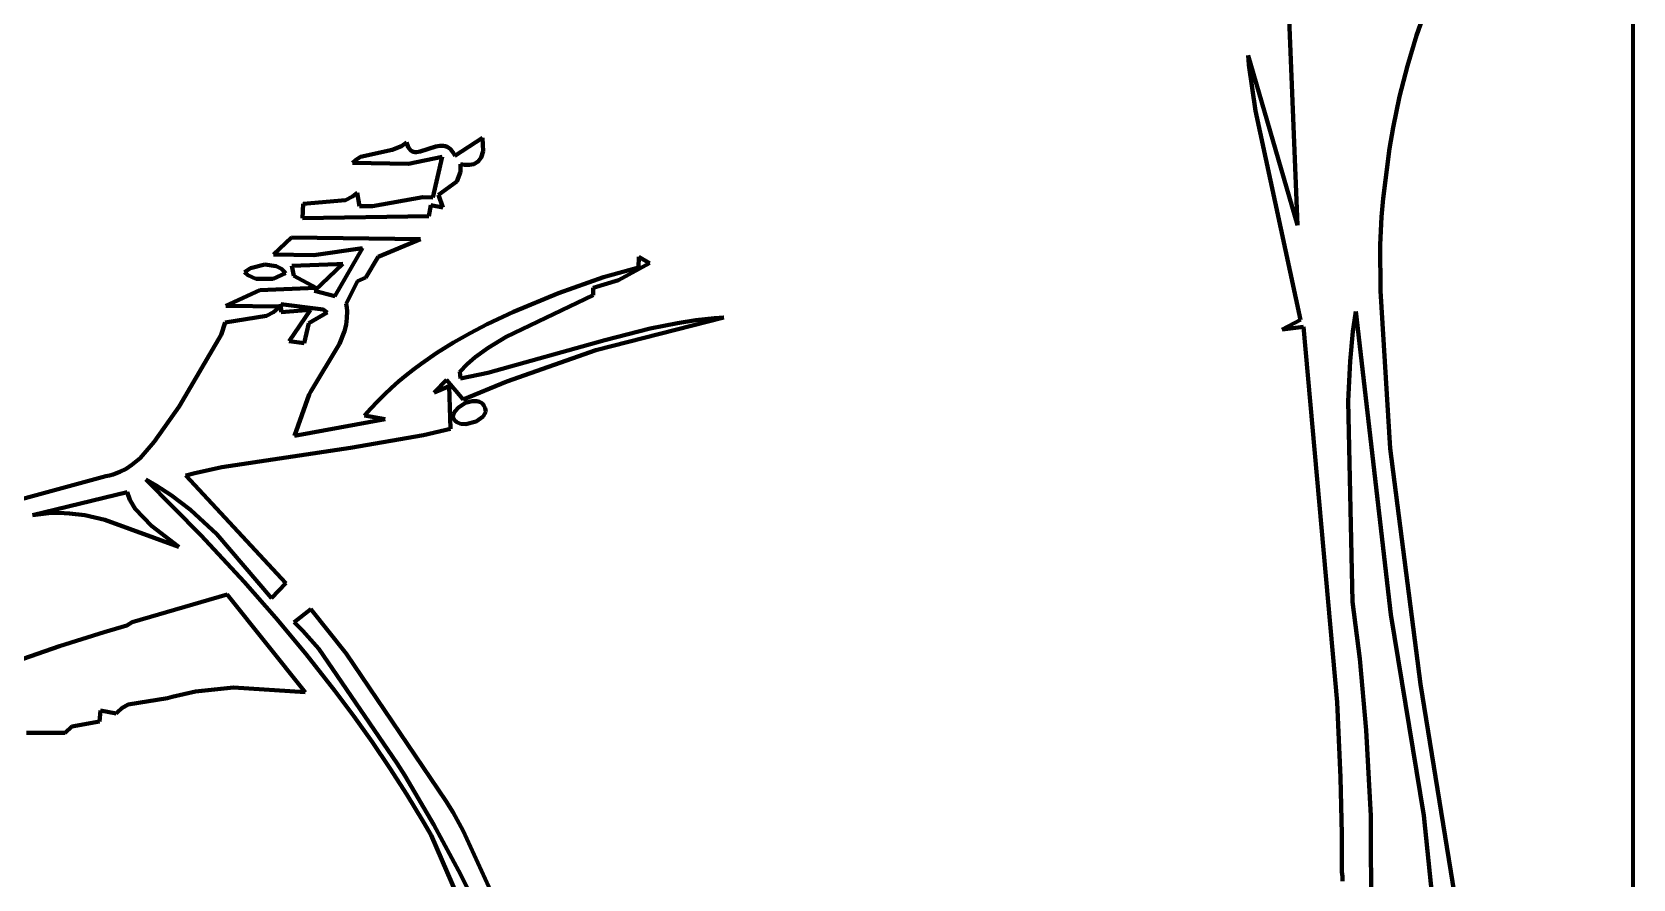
# Model space of a CAD drawing. Header units: millimetres. Extents: x 0 to 11, y 0 to 14.1.
# Drawn here: x 8.805 to 10.958, y 3.101 to 4.24 of the extents above; entities that cross this region are included whole.
import ezdxf

# ---------------------------------------------------------------- set-up
doc = ezdxf.new("R2010")
doc.units = ezdxf.units.MM
doc.layers.add('color#010101ff', color=7, linetype='CONTINUOUS', lineweight=100)
doc.layers.add('color#fefefeff', color=7, linetype='CONTINUOUS', lineweight=100)

msp = doc.modelspace()

# ---------------------------------------------------------------- linework, layer by layer
at = {"layer": 'color#010101ff'}
for p, q in [((10.5073, 3.9806), (10.4944, 4.2917)), ((10.6858, 4.2896), (10.6672, 4.2359)), ((10.6672, 4.2359), (10.655, 4.195)), ((10.4419, 4.1963), (10.4406, 4.2087)), ((10.4406, 4.2087), (10.5073, 3.9806)), ((10.4506, 4.1344), (10.4419, 4.1963)), ((10.655, 4.195), (10.6445, 4.1537)), ((10.5112, 3.8532), (10.4506, 4.1344)), ((10.6445, 4.1537), (10.6357, 4.1119)), ((9.3022, 4.087), (9.309, 4.0918)), ((9.309, 4.0918), (9.3101, 4.0884)), ((9.3737, 4.074), (9.4109, 4.0982)), ((9.4109, 4.0982), (9.4119, 4.0804)), ((10.6357, 4.1119), (10.631, 4.0839)), ((9.2404, 4.0683), (9.2472, 4.0726)), ((9.2472, 4.0726), (9.2895, 4.0821)), ((9.2895, 4.0821), (9.3022, 4.087)), ((9.3101, 4.0884), (9.3113, 4.0855)), ((9.3113, 4.0855), (9.3128, 4.0833)), ((9.3568, 4.0724), (9.3117, 4.0631)), ((9.3128, 4.0833), (9.3144, 4.0815)), ((9.3144, 4.0815), (9.3162, 4.0803)), ((9.3162, 4.0803), (9.3181, 4.0794)), ((9.3181, 4.0794), (9.3202, 4.079)), ((9.3202, 4.079), (9.3224, 4.0789)), ((9.3224, 4.0789), (9.3271, 4.0796)), ((9.3271, 4.0796), (9.3482, 4.0866)), ((9.3444, 4.0177), (9.3568, 4.0724)), ((9.3482, 4.0866), (9.3535, 4.0876)), ((9.3535, 4.0876), (9.3587, 4.0876)), ((9.3587, 4.0876), (9.3611, 4.0871)), ((9.3611, 4.0871), (9.3635, 4.0862)), ((9.3635, 4.0862), (9.3658, 4.0848)), ((9.3658, 4.0848), (9.368, 4.083)), ((9.368, 4.083), (9.37, 4.0806)), ((9.37, 4.0806), (9.3719, 4.0776)), ((9.3719, 4.0776), (9.3737, 4.074)), ((9.4093, 4.0715), (9.4053, 4.0662)), ((9.4119, 4.0804), (9.4093, 4.0715)), ((10.631, 4.0839), (10.6271, 4.0556)), ((9.2362, 4.0644), (9.2404, 4.0683)), ((9.3117, 4.0631), (9.2362, 4.0644)), ((9.3817, 4.0525), (9.3764, 4.0393)), ((9.3868, 4.0619), (9.3815, 4.0629)), ((9.3815, 4.0629), (9.3817, 4.0525)), ((9.3936, 4.0617), (9.3868, 4.0619)), ((9.3994, 4.0628), (9.3936, 4.0617)), ((9.4053, 4.0662), (9.3994, 4.0628)), ((10.6271, 4.0556), (10.6255, 4.0414)), ((9.3764, 4.0393), (9.3521, 4.0216)), ((10.6255, 4.0414), (10.6222, 4.0166)), ((9.1689, 3.9901), (9.1699, 4.0095)), ((9.1699, 4.0095), (9.2268, 4.0143)), ((9.2268, 4.0143), (9.2361, 4.0191)), ((9.2361, 4.0191), (9.2425, 4.0244)), ((9.2425, 4.0244), (9.2458, 4.0064)), ((9.2458, 4.0064), (9.2632, 4.0062)), ((9.2632, 4.0062), (9.3307, 4.0183)), ((9.3307, 4.0183), (9.3444, 4.0177)), ((9.3417, 4.0078), (9.3391, 3.9926)), ((9.3578, 4.0046), (9.3417, 4.0078)), ((9.3521, 4.0216), (9.3578, 4.0046)), ((10.6222, 4.0166), (10.62, 3.9917)), ((9.3391, 3.9926), (9.1689, 3.9901)), ((10.62, 3.9917), (10.6183, 3.9544)), ((9.1301, 3.9411), (9.1543, 3.9643)), ((9.1543, 3.9643), (9.3275, 3.962)), ((9.3275, 3.962), (9.2707, 3.9379)), ((9.1841, 3.9402), (9.1301, 3.9411)), ((9.2498, 3.9497), (9.1841, 3.9402)), ((9.2126, 3.8853), (9.2498, 3.9497)), ((10.6183, 3.9544), (10.619, 3.8922)), ((9.091, 3.9173), (9.0989, 3.923)), ((9.0989, 3.923), (9.1182, 3.9277)), ((9.1182, 3.9277), (9.1335, 3.9257)), ((9.1335, 3.9257), (9.1408, 3.9219)), ((9.1408, 3.9219), (9.145, 3.9178)), ((9.1546, 3.9261), (9.2153, 3.9282)), ((9.1575, 3.9126), (9.1546, 3.9261)), ((9.2233, 3.9285), (9.1852, 3.8922)), ((9.2153, 3.9282), (9.2233, 3.9285)), ((9.2707, 3.9379), (9.254, 3.9102)), ((9.5739, 3.9109), (9.6209, 3.9236)), ((9.6356, 3.9296), (9.594, 3.9068)), ((9.6209, 3.9236), (9.6215, 3.938)), ((9.6215, 3.938), (9.6356, 3.9296)), ((9.0953, 3.9134), (9.091, 3.9173)), ((9.1062, 3.9085), (9.0953, 3.9134)), ((9.1297, 3.9085), (9.1062, 3.9085)), ((9.1461, 3.9162), (9.1297, 3.9085)), ((9.145, 3.9178), (9.1461, 3.9162)), ((9.1873, 3.8964), (9.1575, 3.9126)), ((9.2431, 3.9052), (9.2279, 3.8747)), ((9.254, 3.9102), (9.2431, 3.9052)), ((9.5131, 3.8891), (9.5739, 3.9109)), ((9.594, 3.9068), (9.5599, 3.8966)), ((9.0658, 3.8724), (9.1118, 3.8932)), ((9.1118, 3.8932), (9.1873, 3.8964)), ((9.1852, 3.8922), (9.2126, 3.8853)), ((9.5597, 3.8866), (9.4431, 3.8306)), ((9.4528, 3.8643), (9.5131, 3.8891)), ((9.5599, 3.8966), (9.5597, 3.8866)), ((10.619, 3.8922), (10.6318, 3.6803)), ((9.065, 3.85), (9.1208, 3.8587)), ((9.1383, 3.8713), (9.0658, 3.8724)), ((9.1208, 3.8587), (9.1301, 3.8637)), ((9.1301, 3.8637), (9.1364, 3.8691)), ((9.1364, 3.8691), (9.1383, 3.8713)), ((9.1399, 3.8743), (9.1402, 3.8636)), ((9.1966, 3.8672), (9.1399, 3.8743)), ((9.1402, 3.8636), (9.1797, 3.8669)), ((9.1797, 3.8669), (9.1509, 3.8247)), ((9.1777, 3.849), (9.2023, 3.8634)), ((9.2023, 3.8634), (9.1966, 3.8672)), ((9.2288, 3.8558), (9.2276, 3.8468)), ((9.2279, 3.8747), (9.2286, 3.8699)), ((9.2286, 3.8699), (9.2289, 3.8651)), ((9.2289, 3.8651), (9.2288, 3.8558)), ((9.4175, 3.8476), (9.4528, 3.8643)), ((9.7358, 3.8563), (9.5636, 3.8124)), ((9.6982, 3.8528), (9.7232, 3.8555)), ((9.7232, 3.8555), (9.7358, 3.8563)), ((10.5854, 3.8646), (10.5817, 3.8378)), ((10.6329, 3.4572), (10.5854, 3.8646)), ((9.003, 3.7369), (9.0595, 3.833)), ((9.0595, 3.833), (9.065, 3.85)), ((9.1711, 3.8221), (9.1777, 3.849)), ((9.2254, 3.838), (9.2187, 3.8211)), ((9.2276, 3.8468), (9.2254, 3.838)), ((9.3719, 3.8227), (9.3944, 3.8356)), ((9.3944, 3.8356), (9.4175, 3.8476)), ((9.5754, 3.8259), (9.6364, 3.8416)), ((9.6364, 3.8416), (9.6734, 3.849)), ((9.6734, 3.849), (9.6982, 3.8528)), ((10.4864, 3.8403), (10.5112, 3.8532)), ((10.5153, 3.8438), (10.4864, 3.8403)), ((10.5603, 3.339), (10.5153, 3.8438)), ((10.5817, 3.8378), (10.5779, 3.7976)), ((9.1509, 3.8247), (9.1711, 3.8221)), ((9.2187, 3.8211), (9.1801, 3.7568)), ((9.3499, 3.809), (9.3719, 3.8227)), ((9.4186, 3.8158), (9.4014, 3.8032)), ((9.4182, 3.7821), (9.5754, 3.8259)), ((9.4431, 3.8306), (9.4186, 3.8158)), ((9.5636, 3.8124), (9.4438, 3.7706)), ((9.3183, 3.7865), (9.3287, 3.7943)), ((9.3287, 3.7943), (9.3499, 3.809)), ((9.3906, 3.7938), (9.3804, 3.7835)), ((9.4014, 3.8032), (9.3906, 3.7938)), ((10.5779, 3.7976), (10.5752, 3.7438)), ((9.2886, 3.7617), (9.2983, 3.7703)), ((9.2983, 3.7703), (9.3082, 3.7785)), ((9.3082, 3.7785), (9.3183, 3.7865)), ((9.3625, 3.7728), (9.3459, 3.7556)), ((9.3853, 3.7462), (9.3625, 3.7728)), ((9.3804, 3.7835), (9.3817, 3.7747)), ((9.3817, 3.7747), (9.4182, 3.7821)), ((9.4438, 3.7706), (9.3853, 3.7462)), ((9.178, 3.7528), (9.1581, 3.6973)), ((9.1801, 3.7568), (9.178, 3.7528)), ((9.2699, 3.7437), (9.2791, 3.7529)), ((9.2791, 3.7529), (9.2886, 3.7617)), ((9.3459, 3.7556), (9.3663, 3.764)), ((9.3663, 3.764), (9.3681, 3.7069)), ((8.9696, 3.6891), (9.003, 3.7369)), ((9.2522, 3.7245), (9.2609, 3.7342)), ((9.2609, 3.7342), (9.2699, 3.7437)), ((9.3714, 3.7229), (9.3723, 3.7268)), ((9.3723, 3.7268), (9.3743, 3.7305)), ((9.3743, 3.7305), (9.3786, 3.7354)), ((9.3786, 3.7354), (9.3884, 3.7416)), ((9.3884, 3.7416), (9.3972, 3.744)), ((9.3972, 3.744), (9.4035, 3.744)), ((9.4035, 3.744), (9.4072, 3.743)), ((9.4072, 3.743), (9.4105, 3.7411)), ((9.4105, 3.7411), (9.413, 3.7383)), ((9.4154, 3.7296), (9.4118, 3.7235)), ((9.413, 3.7383), (9.414, 3.7365)), ((9.414, 3.7365), (9.4147, 3.7345)), ((9.4147, 3.7345), (9.4152, 3.7322)), ((9.4152, 3.7322), (9.4154, 3.7296)), ((10.5752, 3.7438), (10.5812, 3.4741)), ((9.1581, 3.6973), (9.2803, 3.7199)), ((9.2803, 3.7199), (9.2522, 3.7245)), ((9.3681, 3.7069), (9.3317, 3.6982)), ((9.3721, 3.7211), (9.3714, 3.7229)), ((9.3741, 3.7181), (9.3721, 3.7211)), ((9.3767, 3.7158), (9.3741, 3.7181)), ((9.3815, 3.7136), (9.3767, 3.7158)), ((9.3889, 3.7129), (9.3815, 3.7136)), ((9.4025, 3.7165), (9.3889, 3.7129)), ((9.4118, 3.7235), (9.4025, 3.7165)), ((8.9505, 3.6673), (8.9696, 3.6891)), ((9.3317, 3.6982), (9.2334, 3.6814)), ((8.9397, 3.6582), (8.9505, 3.6673)), ((9.2334, 3.6814), (9.0606, 3.6554)), ((10.6318, 3.6803), (10.6727, 3.3635)), ((8.6897, 3.5844), (8.9044, 3.6432)), ((8.9044, 3.6432), (8.9094, 3.6442)), ((8.9094, 3.6442), (8.9142, 3.6454)), ((8.9142, 3.6454), (8.9233, 3.6488)), ((8.9233, 3.6488), (8.9318, 3.6531)), ((8.9318, 3.6531), (8.9397, 3.6582)), ((9.024, 3.6473), (9.0119, 3.6442)), ((9.0119, 3.6442), (9.1465, 3.499)), ((9.0606, 3.6554), (9.024, 3.6473)), ((8.9334, 3.6215), (8.806, 3.5905)), ((8.937, 3.6112), (8.9334, 3.6215)), ((8.9722, 3.6306), (8.9581, 3.6386)), ((8.9581, 3.6386), (9.0327, 3.5633)), ((8.9925, 3.6174), (8.9722, 3.6306)), ((9.0182, 3.598), (8.9925, 3.6174)), ((8.9439, 3.5991), (8.937, 3.6112)), ((8.9659, 3.5765), (8.9439, 3.5991)), ((9.054, 3.5653), (9.0182, 3.598)), ((8.806, 3.5905), (8.8132, 3.5917)), ((8.8132, 3.5917), (8.8274, 3.5932)), ((8.8274, 3.5932), (8.8415, 3.5937)), ((8.8415, 3.5937), (8.8555, 3.5931)), ((8.8555, 3.5931), (8.8762, 3.5905)), ((8.8762, 3.5905), (8.9034, 3.5845)), ((8.9034, 3.5845), (9.0025, 3.5479)), ((9.0025, 3.5479), (8.9659, 3.5765)), ((9.0327, 3.5633), (9.0905, 3.5011)), ((9.1272, 3.4789), (9.054, 3.5653)), ((9.0905, 3.5011), (9.1326, 3.4532)), ((9.1465, 3.499), (9.1272, 3.4789)), ((9.0676, 3.4839), (8.9401, 3.4469)), ((9.1728, 3.3524), (9.0676, 3.4839)), ((10.5812, 3.4741), (10.591, 3.3976)), ((8.9401, 3.4469), (8.9328, 3.4421)), ((9.1326, 3.4532), (9.1733, 3.4043)), ((9.1578, 3.4466), (9.1804, 3.4644)), ((9.1693, 3.4352), (9.1578, 3.4466)), ((9.1804, 3.4644), (9.2278, 3.4048)), ((10.677, 3.1869), (10.6329, 3.4572)), ((8.8724, 3.424), (8.8424, 3.4143)), ((8.9025, 3.4332), (8.8724, 3.424)), ((8.9328, 3.4421), (8.9025, 3.4332)), ((9.191, 3.4109), (9.1693, 3.4352)), ((8.8126, 3.4043), (8.7829, 3.394)), ((8.8424, 3.4143), (8.8126, 3.4043)), ((9.1733, 3.4043), (9.2126, 3.3542)), ((9.2964, 3.2568), (9.191, 3.4109)), ((9.2278, 3.4048), (9.3616, 3.2063)), ((10.591, 3.3976), (10.5997, 3.3016)), ((9.0249, 3.3536), (9.0762, 3.3589)), ((9.0762, 3.3589), (9.1728, 3.3524)), ((10.6727, 3.3635), (10.7183, 3.0808)), ((8.9346, 3.3359), (8.9874, 3.3444)), ((8.9874, 3.3444), (8.9936, 3.3463)), ((8.9936, 3.3463), (9.0249, 3.3536)), ((9.2126, 3.3542), (9.2379, 3.3202)), ((10.5652, 3.2378), (10.5603, 3.339)), ((8.8958, 3.3131), (8.8975, 3.328)), ((8.8975, 3.328), (8.9183, 3.3238)), ((8.9183, 3.3238), (8.9201, 3.3259)), ((8.9201, 3.3259), (8.9259, 3.3312)), ((8.9259, 3.3312), (8.9346, 3.3359)), ((9.2379, 3.3202), (9.2625, 3.2856)), ((8.7978, 3.2978), (8.8498, 3.298)), ((8.8498, 3.298), (8.8587, 3.3063)), ((8.8587, 3.3063), (8.8958, 3.3131)), ((10.5997, 3.3016), (10.6056, 3.1861)), ((9.2625, 3.2856), (9.2863, 3.2505)), ((9.3065, 3.2405), (9.2964, 3.2568)), ((9.2863, 3.2505), (9.3092, 3.2148)), ((9.3455, 3.1743), (9.3065, 3.2405)), ((10.567, 3.1618), (10.5652, 3.2378)), ((9.3092, 3.2148), (9.3312, 3.1785)), ((9.3616, 3.2063), (9.3715, 3.1907)), ((9.3715, 3.1907), (9.385, 3.1663)), ((10.6918, 3.0436), (10.677, 3.1869)), ((9.3312, 3.1785), (9.3419, 3.1601)), ((9.3821, 3.1067), (9.3455, 3.1743)), ((9.385, 3.1663), (9.4393, 3.0477)), ((10.6056, 3.1861), (10.6064, 2.9932)), ((9.3419, 3.1601), (9.4562, 2.8976)), ((10.567, 3.111), (10.567, 3.1618)), ((9.4162, 3.0379), (9.3821, 3.1067)), ((10.5675, 3.1045), (10.567, 3.111)), ((10.5675, 3.0982), (10.5675, 3.1045))]:
    msp.add_line(p, q, dxfattribs=at)
at = {"layer": 'color#fefefeff'}
for p, q in [((10.9583, 4.8487), (10.9583, 0.9929)), ((10.4944, 4.2917), (10.5073, 3.9806)), ((10.6672, 4.2359), (10.6858, 4.2896)), ((10.655, 4.195), (10.6672, 4.2359)), ((10.5073, 3.9806), (10.4406, 4.2087)), ((10.4406, 4.2087), (10.4419, 4.1963)), ((10.4419, 4.1963), (10.4506, 4.1344)), ((10.6445, 4.1537), (10.655, 4.195)), ((10.4506, 4.1344), (10.5112, 3.8532)), ((10.6357, 4.1119), (10.6445, 4.1537)), ((9.309, 4.0918), (9.3022, 4.087)), ((9.3101, 4.0884), (9.309, 4.0918)), ((9.4109, 4.0982), (9.3737, 4.074)), ((9.4119, 4.0804), (9.4109, 4.0982)), ((10.631, 4.0839), (10.6357, 4.1119)), ((9.2472, 4.0726), (9.2404, 4.0683)), ((9.2895, 4.0821), (9.2472, 4.0726)), ((9.3022, 4.087), (9.2895, 4.0821)), ((9.3113, 4.0855), (9.3101, 4.0884)), ((9.3128, 4.0833), (9.3113, 4.0855)), ((9.3117, 4.0631), (9.3568, 4.0724)), ((9.3144, 4.0815), (9.3128, 4.0833)), ((9.3162, 4.0803), (9.3144, 4.0815)), ((9.3181, 4.0794), (9.3162, 4.0803)), ((9.3202, 4.079), (9.3181, 4.0794)), ((9.3224, 4.0789), (9.3202, 4.079)), ((9.3271, 4.0796), (9.3224, 4.0789)), ((9.3482, 4.0866), (9.3271, 4.0796)), ((9.3568, 4.0724), (9.3444, 4.0177)), ((9.3535, 4.0876), (9.3482, 4.0866)), ((9.3587, 4.0876), (9.3535, 4.0876)), ((9.3611, 4.0871), (9.3587, 4.0876)), ((9.3635, 4.0862), (9.3611, 4.0871)), ((9.3658, 4.0848), (9.3635, 4.0862)), ((9.368, 4.083), (9.3658, 4.0848)), ((9.37, 4.0806), (9.368, 4.083)), ((9.3719, 4.0776), (9.37, 4.0806)), ((9.3737, 4.074), (9.3719, 4.0776)), ((9.4053, 4.0662), (9.4093, 4.0715)), ((9.4093, 4.0715), (9.4119, 4.0804)), ((10.6271, 4.0556), (10.631, 4.0839)), ((9.2404, 4.0683), (9.2362, 4.0644)), ((9.2362, 4.0644), (9.3117, 4.0631)), ((9.3764, 4.0393), (9.3817, 4.0525)), ((9.3817, 4.0525), (9.3815, 4.0629)), ((9.3815, 4.0629), (9.3868, 4.0619)), ((9.3868, 4.0619), (9.3936, 4.0617)), ((9.3936, 4.0617), (9.3994, 4.0628)), ((9.3994, 4.0628), (9.4053, 4.0662)), ((10.6255, 4.0414), (10.6271, 4.0556)), ((9.3521, 4.0216), (9.3764, 4.0393)), ((10.6222, 4.0166), (10.6255, 4.0414)), ((9.1699, 4.0095), (9.1689, 3.9901)), ((9.2268, 4.0143), (9.1699, 4.0095)), ((9.2361, 4.0191), (9.2268, 4.0143)), ((9.2425, 4.0244), (9.2361, 4.0191)), ((9.2458, 4.0064), (9.2425, 4.0244)), ((9.2632, 4.0062), (9.2458, 4.0064)), ((9.3307, 4.0183), (9.2632, 4.0062)), ((9.3444, 4.0177), (9.3307, 4.0183)), ((9.3391, 3.9926), (9.3417, 4.0078)), ((9.3417, 4.0078), (9.3578, 4.0046)), ((9.3578, 4.0046), (9.3521, 4.0216)), ((10.62, 3.9917), (10.6222, 4.0166)), ((9.1689, 3.9901), (9.3391, 3.9926)), ((10.6183, 3.9544), (10.62, 3.9917)), ((9.1543, 3.9643), (9.1301, 3.9411)), ((9.3275, 3.962), (9.1543, 3.9643)), ((9.2707, 3.9379), (9.3275, 3.962)), ((9.1301, 3.9411), (9.1841, 3.9402)), ((9.1841, 3.9402), (9.2498, 3.9497)), ((9.2498, 3.9497), (9.2126, 3.8853)), ((10.619, 3.8922), (10.6183, 3.9544)), ((9.0989, 3.923), (9.091, 3.9173)), ((9.1182, 3.9277), (9.0989, 3.923)), ((9.1335, 3.9257), (9.1182, 3.9277)), ((9.1408, 3.9219), (9.1335, 3.9257)), ((9.145, 3.9178), (9.1408, 3.9219)), ((9.2153, 3.9282), (9.1546, 3.9261)), ((9.1546, 3.9261), (9.1575, 3.9126)), ((9.1852, 3.8922), (9.2233, 3.9285)), ((9.2233, 3.9285), (9.2153, 3.9282)), ((9.254, 3.9102), (9.2707, 3.9379)), ((9.6209, 3.9236), (9.5739, 3.9109)), ((9.594, 3.9068), (9.6356, 3.9296)), ((9.6215, 3.938), (9.6209, 3.9236)), ((9.6356, 3.9296), (9.6215, 3.938)), ((9.091, 3.9173), (9.0953, 3.9134)), ((9.0953, 3.9134), (9.1062, 3.9085)), ((9.1062, 3.9085), (9.1297, 3.9085)), ((9.1297, 3.9085), (9.1461, 3.9162)), ((9.1461, 3.9162), (9.145, 3.9178)), ((9.1575, 3.9126), (9.1873, 3.8964)), ((9.2279, 3.8747), (9.2431, 3.9052)), ((9.2431, 3.9052), (9.254, 3.9102)), ((9.5739, 3.9109), (9.5131, 3.8891)), ((9.5599, 3.8966), (9.594, 3.9068)), ((9.1118, 3.8932), (9.0658, 3.8724)), ((9.1873, 3.8964), (9.1118, 3.8932)), ((9.2126, 3.8853), (9.1852, 3.8922)), ((9.4431, 3.8306), (9.5597, 3.8866)), ((9.5131, 3.8891), (9.4528, 3.8643)), ((9.5597, 3.8866), (9.5599, 3.8966)), ((10.6318, 3.6803), (10.619, 3.8922)), ((9.1208, 3.8587), (9.065, 3.85)), ((9.0658, 3.8724), (9.1383, 3.8713)), ((9.1301, 3.8637), (9.1208, 3.8587)), ((9.1364, 3.8691), (9.1301, 3.8637)), ((9.1383, 3.8713), (9.1364, 3.8691)), ((9.1399, 3.8743), (9.1966, 3.8672)), ((9.1402, 3.8636), (9.1399, 3.8743)), ((9.1797, 3.8669), (9.1402, 3.8636)), ((9.1509, 3.8247), (9.1797, 3.8669)), ((9.2023, 3.8634), (9.1777, 3.849)), ((9.1966, 3.8672), (9.2023, 3.8634)), ((9.2276, 3.8468), (9.2288, 3.8558)), ((9.2286, 3.8699), (9.2279, 3.8747)), ((9.2289, 3.8651), (9.2286, 3.8699)), ((9.2288, 3.8558), (9.2289, 3.8651)), ((9.4528, 3.8643), (9.4175, 3.8476)), ((9.5636, 3.8124), (9.7358, 3.8563)), ((9.7232, 3.8555), (9.6982, 3.8528)), ((9.7358, 3.8563), (9.7232, 3.8555)), ((10.5817, 3.8378), (10.5854, 3.8646)), ((10.5854, 3.8646), (10.6329, 3.4572)), ((9.0595, 3.833), (9.003, 3.7369)), ((9.065, 3.85), (9.0595, 3.833)), ((9.1777, 3.849), (9.1711, 3.8221)), ((9.2187, 3.8211), (9.2254, 3.838)), ((9.2254, 3.838), (9.2276, 3.8468)), ((9.3944, 3.8356), (9.3719, 3.8227)), ((9.4175, 3.8476), (9.3944, 3.8356)), ((9.6364, 3.8416), (9.5754, 3.8259)), ((9.6734, 3.849), (9.6364, 3.8416)), ((9.6982, 3.8528), (9.6734, 3.849)), ((10.5112, 3.8532), (10.4864, 3.8403)), ((10.4864, 3.8403), (10.5153, 3.8438)), ((10.5153, 3.8438), (10.5603, 3.339)), ((10.5779, 3.7976), (10.5817, 3.8378)), ((9.1711, 3.8221), (9.1509, 3.8247)), ((9.1801, 3.7568), (9.2187, 3.8211)), ((9.3719, 3.8227), (9.3499, 3.809)), ((9.4014, 3.8032), (9.4186, 3.8158)), ((9.5754, 3.8259), (9.4182, 3.7821)), ((9.4186, 3.8158), (9.4431, 3.8306)), ((9.4438, 3.7706), (9.5636, 3.8124)), ((9.3287, 3.7943), (9.3183, 3.7865)), ((9.3499, 3.809), (9.3287, 3.7943)), ((9.3804, 3.7835), (9.3906, 3.7938)), ((9.3906, 3.7938), (9.4014, 3.8032)), ((10.5752, 3.7438), (10.5779, 3.7976)), ((9.2983, 3.7703), (9.2886, 3.7617)), ((9.3082, 3.7785), (9.2983, 3.7703)), ((9.3183, 3.7865), (9.3082, 3.7785)), ((9.3459, 3.7556), (9.3625, 3.7728)), ((9.3625, 3.7728), (9.3853, 3.7462)), ((9.3817, 3.7747), (9.3804, 3.7835)), ((9.4182, 3.7821), (9.3817, 3.7747)), ((9.3853, 3.7462), (9.4438, 3.7706)), ((9.1581, 3.6973), (9.178, 3.7528)), ((9.178, 3.7528), (9.1801, 3.7568)), ((9.2791, 3.7529), (9.2699, 3.7437)), ((9.2886, 3.7617), (9.2791, 3.7529)), ((9.3663, 3.764), (9.3459, 3.7556)), ((9.3681, 3.7069), (9.3663, 3.764)), ((9.003, 3.7369), (8.9696, 3.6891)), ((9.2609, 3.7342), (9.2522, 3.7245)), ((9.2699, 3.7437), (9.2609, 3.7342)), ((9.3723, 3.7268), (9.3714, 3.7229)), ((9.3743, 3.7305), (9.3723, 3.7268)), ((9.3786, 3.7354), (9.3743, 3.7305)), ((9.3884, 3.7416), (9.3786, 3.7354)), ((9.3972, 3.744), (9.3884, 3.7416)), ((9.4035, 3.744), (9.3972, 3.744)), ((9.4072, 3.743), (9.4035, 3.744)), ((9.4105, 3.7411), (9.4072, 3.743)), ((9.413, 3.7383), (9.4105, 3.7411)), ((9.4118, 3.7235), (9.4154, 3.7296)), ((9.414, 3.7365), (9.413, 3.7383)), ((9.4147, 3.7345), (9.414, 3.7365)), ((9.4152, 3.7322), (9.4147, 3.7345)), ((9.4154, 3.7296), (9.4152, 3.7322)), ((10.5812, 3.4741), (10.5752, 3.7438)), ((9.2803, 3.7199), (9.1581, 3.6973)), ((9.2522, 3.7245), (9.2803, 3.7199)), ((9.3317, 3.6982), (9.3681, 3.7069)), ((9.3714, 3.7229), (9.3721, 3.7211)), ((9.3721, 3.7211), (9.3741, 3.7181)), ((9.3741, 3.7181), (9.3767, 3.7158)), ((9.3767, 3.7158), (9.3815, 3.7136)), ((9.3815, 3.7136), (9.3889, 3.7129)), ((9.3889, 3.7129), (9.4025, 3.7165)), ((9.4025, 3.7165), (9.4118, 3.7235)), ((8.9696, 3.6891), (8.9505, 3.6673)), ((9.2334, 3.6814), (9.3317, 3.6982)), ((8.9505, 3.6673), (8.9397, 3.6582)), ((9.0606, 3.6554), (9.2334, 3.6814)), ((10.6727, 3.3635), (10.6318, 3.6803)), ((8.9044, 3.6432), (8.6897, 3.5844)), ((8.9094, 3.6442), (8.9044, 3.6432)), ((8.9142, 3.6454), (8.9094, 3.6442)), ((8.9233, 3.6488), (8.9142, 3.6454)), ((8.9318, 3.6531), (8.9233, 3.6488)), ((8.9397, 3.6582), (8.9318, 3.6531)), ((9.0119, 3.6442), (9.024, 3.6473)), ((9.1465, 3.499), (9.0119, 3.6442)), ((9.024, 3.6473), (9.0606, 3.6554)), ((8.806, 3.5905), (8.9334, 3.6215)), ((8.9334, 3.6215), (8.937, 3.6112)), ((9.0327, 3.5633), (8.9581, 3.6386)), ((8.9581, 3.6386), (8.9722, 3.6306)), ((8.9722, 3.6306), (8.9925, 3.6174)), ((8.9925, 3.6174), (9.0182, 3.598)), ((8.937, 3.6112), (8.9439, 3.5991)), ((8.9439, 3.5991), (8.9659, 3.5765)), ((9.0182, 3.598), (9.054, 3.5653)), ((8.8132, 3.5917), (8.806, 3.5905)), ((8.8274, 3.5932), (8.8132, 3.5917)), ((8.8415, 3.5937), (8.8274, 3.5932)), ((8.8555, 3.5931), (8.8415, 3.5937)), ((8.8762, 3.5905), (8.8555, 3.5931)), ((8.9034, 3.5845), (8.8762, 3.5905)), ((9.0025, 3.5479), (8.9034, 3.5845)), ((8.9659, 3.5765), (9.0025, 3.5479)), ((9.0905, 3.5011), (9.0327, 3.5633)), ((9.054, 3.5653), (9.1272, 3.4789)), ((9.1326, 3.4532), (9.0905, 3.5011)), ((9.1272, 3.4789), (9.1465, 3.499)), ((8.9401, 3.4469), (9.0676, 3.4839)), ((9.0676, 3.4839), (9.1728, 3.3524)), ((10.591, 3.3976), (10.5812, 3.4741)), ((8.9328, 3.4421), (8.9401, 3.4469)), ((9.1733, 3.4043), (9.1326, 3.4532)), ((9.1804, 3.4644), (9.1578, 3.4466)), ((9.1578, 3.4466), (9.1693, 3.4352)), ((9.2278, 3.4048), (9.1804, 3.4644)), ((10.6329, 3.4572), (10.677, 3.1869)), ((8.8424, 3.4143), (8.8724, 3.424)), ((8.8724, 3.424), (8.9025, 3.4332)), ((8.9025, 3.4332), (8.9328, 3.4421)), ((9.1693, 3.4352), (9.191, 3.4109)), ((8.7829, 3.394), (8.8126, 3.4043)), ((8.8126, 3.4043), (8.8424, 3.4143)), ((9.2126, 3.3542), (9.1733, 3.4043)), ((9.191, 3.4109), (9.2964, 3.2568)), ((9.3616, 3.2063), (9.2278, 3.4048)), ((10.5997, 3.3016), (10.591, 3.3976)), ((9.0762, 3.3589), (9.0249, 3.3536)), ((9.1728, 3.3524), (9.0762, 3.3589)), ((10.7183, 3.0808), (10.6727, 3.3635)), ((8.9874, 3.3444), (8.9346, 3.3359)), ((8.9936, 3.3463), (8.9874, 3.3444)), ((9.0249, 3.3536), (8.9936, 3.3463)), ((9.2379, 3.3202), (9.2126, 3.3542)), ((10.5603, 3.339), (10.5652, 3.2378)), ((8.8975, 3.328), (8.8958, 3.3131)), ((8.9183, 3.3238), (8.8975, 3.328)), ((8.9201, 3.3259), (8.9183, 3.3238)), ((8.9259, 3.3312), (8.9201, 3.3259)), ((8.9346, 3.3359), (8.9259, 3.3312)), ((9.2625, 3.2856), (9.2379, 3.3202)), ((8.8498, 3.298), (8.7978, 3.2978)), ((8.8587, 3.3063), (8.8498, 3.298)), ((8.8958, 3.3131), (8.8587, 3.3063)), ((10.6056, 3.1861), (10.5997, 3.3016)), ((9.2863, 3.2505), (9.2625, 3.2856)), ((9.2964, 3.2568), (9.3065, 3.2405)), ((9.3092, 3.2148), (9.2863, 3.2505)), ((9.3065, 3.2405), (9.3455, 3.1743)), ((10.5652, 3.2378), (10.567, 3.1618)), ((9.3312, 3.1785), (9.3092, 3.2148)), ((9.3715, 3.1907), (9.3616, 3.2063)), ((9.385, 3.1663), (9.3715, 3.1907)), ((10.677, 3.1869), (10.6918, 3.0436)), ((9.3419, 3.1601), (9.3312, 3.1785)), ((9.3455, 3.1743), (9.3821, 3.1067)), ((9.4393, 3.0477), (9.385, 3.1663)), ((10.6064, 2.9932), (10.6056, 3.1861)), ((9.4562, 2.8976), (9.3419, 3.1601)), ((10.567, 3.1618), (10.567, 3.111)), ((9.3821, 3.1067), (9.4162, 3.0379)), ((10.567, 3.111), (10.5675, 3.1045)), ((10.5675, 3.1045), (10.5675, 3.0982))]:
    msp.add_line(p, q, dxfattribs=at)

doc.saveas('drawing.dxf')
